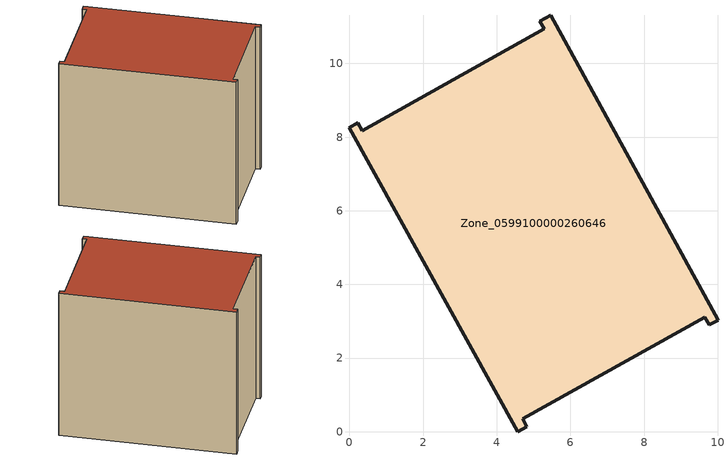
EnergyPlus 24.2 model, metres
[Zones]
Zone_0599100000260646
 floor ground (C_G): 5.46,11.31 10.01,3.03 9.77,2.9 9.65,3.11 4.71,0.35 4.82,0.14 4.57,0 0,8.26 0.23,8.39 0.35,8.18 5.29,10.94 5.17,11.15 z0
 wall outside (C_F): 4.57,0 4.82,0.14 4.71,0.35 9.65,3.11 9.77,2.9 10.01,3.03 5.46,11.31 5.17,11.15 5.29,10.94 0.35,8.18 0.23,8.39 0,8.26 4.57,0 z0:8.45
 roof outside (C_R): 5.17,11.15 5.29,10.94 0.35,8.18 0.23,8.39 0,8.26 4.57,0 4.82,0.14 4.71,0.35 9.65,3.11 9.77,2.9 10.01,3.03 5.46,11.31 z8.45
[BUILDING]
Pand.0599100000260646: North Axis=0; Terrain=City; Loads Convergence Tolerance Value=0.04; Temperature Convergence Tolerance Value=0.4; Solar Distribution=FullExterior; Maximum Number of Warmup Days=25; Minimum Number of Warmup Days=1
[Site:Location]
Rotterdam.The.Hague.AP_ZH_NLD Design_Conditions: Latitude=51.96; Longitude=4.45; Time Zone=1; Elevation=-4.5
[SITE:GROUNDTEMPERATURE:BUILDINGSURFACE]
18, 18, 18, 18, 18, 18, 18, 18, 18, 18, 18, 18
[MATERIAL] Thermal Absorptance=0.9; Solar Absorptance=0.7; Visible Absorptance=0.7
Name | Roughness | Thickness | Conductivity | Density | Specific Heat
G.TI.1965-1974 | MediumSmooth | 0.15 | 0.882353 | 540 | 1210
F.TI.1965-1974 | Rough | 0.3 | 0.697674 | 1920 | 840
R.TI.1965-1974 | MediumRough | 0.2 | 0.232558 | 1500 | 1000
[CONSTRUCTION]
C_G: G.TI.1965-1974
C_F: F.TI.1965-1974
C_R: R.TI.1965-1974
[ZONE]
Zone_0599100000260646: Type=1; Multiplier=1; Ceiling Height=Autocalculate; Volume=Autocalculate; Floor Area=autocalculate; Part of Total Floor Area=Yes
[ZONEINFILTRATION:DESIGNFLOWRATE]
Infil_Zone_0599100000260646: Zone or ZoneList or Space or SpaceList=Zone_0599100000260646; Schedule=AlwaysOn; Design Flow Rate Calculation Method=Flow/Area; Flow Rate per Floor Area=0.003; Constant Term Coefficient=1; Temperature Term Coefficient=0; Velocity Term Coefficient=0; Velocity Squared Term Coefficient=0
[HVACTEMPLATE:ZONE:IDEALLOADSAIRSYSTEM]
Zone_0599100000260646: Maximum Heating Supply Air Temperature=50; Minimum Cooling Supply Air Temperature=13; Maximum Heating Supply Air Humidity Ratio=0.0156; Minimum Cooling Supply Air Humidity Ratio=0.0077; Heating Limit=NoLimit; Cooling Limit=NoLimit; Dehumidification Control Type=ConstantSensibleHeatRatio; Cooling Sensible Heat Ratio=0.7; Dehumidification Setpoint=60; Humidification Control Type=None; Humidification Setpoint=30; Outdoor Air Method=None; Outdoor Air Flow Rate per Person=0.00944; Outdoor Air Flow Rate per Zone Floor Area=0; Outdoor Air Flow Rate per Zone=0; Demand Controlled Ventilation Type=None; Outdoor Air Economizer Type=NoEconomizer; Heat Recovery Type=None; Sensible Heat Recovery Effectiveness=0.7; Latent Heat Recovery Effectiveness=0.65
[ZONECONTROL:THERMOSTAT]
ThermostatControl_Zone_0599100000260646: Zone or ZoneList=Zone_0599100000260646; Control Type Schedule=DualSetpointControlType; Control 1=Thermostat_Zone_0599100000260646; Temperature Difference Between Cutout And Setpoint=0
[THERMOSTATSETPOINT:DUALSETPOINT]
Thermostat_Zone_0599100000260646: Heating Setpoint Temperature Schedule=HeatingSetpoint_Zone_0599100000260646; Cooling Setpoint Temperature Schedule=CoolingSetpoint_Zone_0599100000260646
[SCHEDULE:COMPACT]
HeatingSetpoint_Zone_0599100000260646: Through: 12/31, For: AllDays, Until: 24:00, 21
CoolingSetpoint_Zone_0599100000260646: Through: 12/31, For: AllDays, Until: 24:00, 24
DualSetpointControlType: Through: 12/31, For: AllDays, Until: 24:00, 4
AlwaysOn: Through: 12/31, For: AllDays, Until: 24:00, 1
